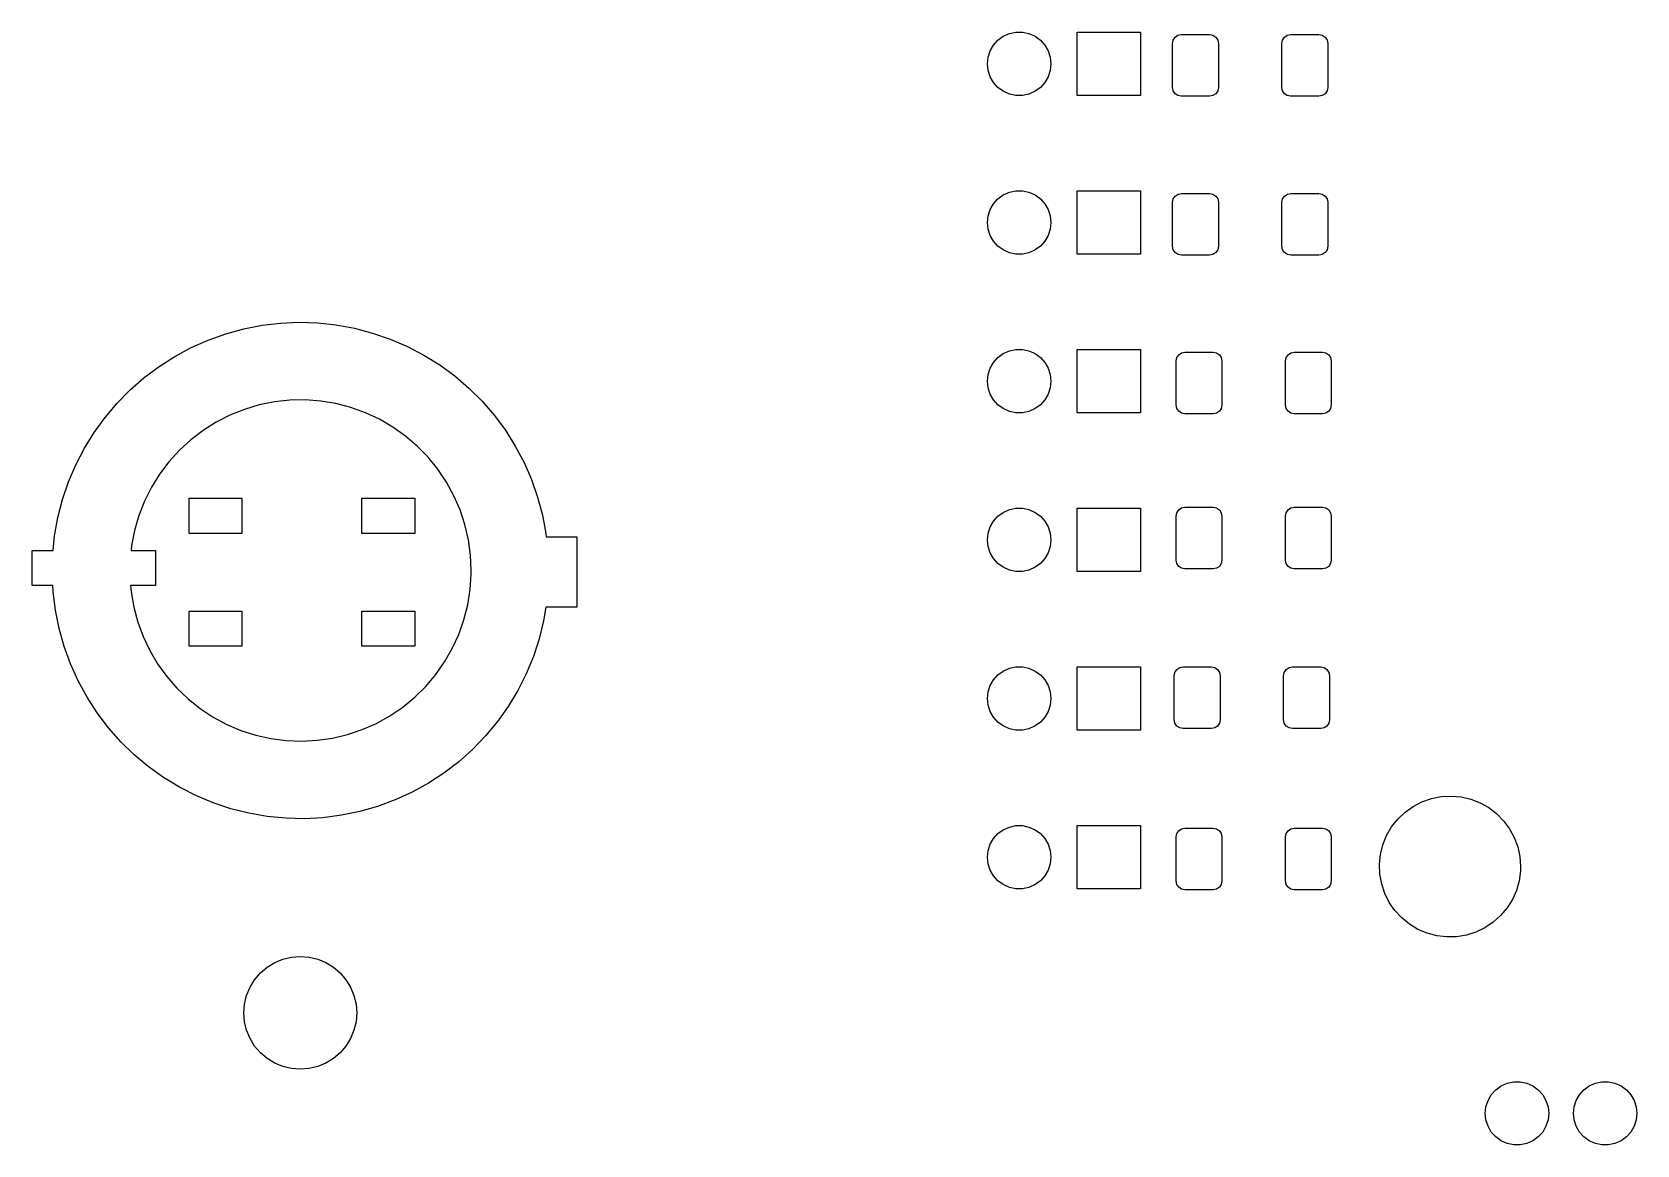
# Model space of a CAD drawing. Extents: x 0 to 360, y 0 to 260.
# Drawn here: x 85.38 to 130.88, y 132.69 to 164.25 of the extents above; entities that cross this region are included whole.
import ezdxf

# ---------------------------------------------------------------- set-up
doc = ezdxf.new("R2010")
doc.units = 0
doc.layers.add('BLACK', color=7, linetype='CONTINUOUS')

msp = doc.modelspace()

# ---------------------------------------------------------------- linework, layer by layer
at = {"layer": 'BLACK', "linetype": 'CONTINUOUS'}
for p, q in [((112.542, 163.711), (112.636, 163.874)), ((112.636, 163.874), (112.762, 164.014)), ((112.762, 164.014), (112.914, 164.125)), ((112.914, 164.125), (113.086, 164.201)), ((113.086, 164.201), (113.27, 164.24)), ((113.27, 164.24), (113.458, 164.24)), ((113.458, 164.24), (113.642, 164.201)), ((113.642, 164.201), (113.814, 164.125)), ((113.814, 164.125), (113.966, 164.014)), ((113.966, 164.014), (114.092, 163.874)), ((114.092, 163.874), (114.186, 163.711)), ((115.004, 162.445), (115.004, 164.245)), ((115.004, 164.245), (116.804, 164.245)), ((116.804, 164.245), (116.804, 162.445)), ((117.712, 163.924), (117.731, 164.02)), ((117.712, 162.674), (117.712, 163.924)), ((117.731, 164.02), (117.786, 164.101)), ((117.786, 164.101), (117.867, 164.155)), ((117.867, 164.155), (117.962, 164.174)), ((117.962, 164.174), (118.762, 164.174)), ((118.762, 164.174), (118.858, 164.155)), ((118.858, 164.155), (118.939, 164.101)), ((118.939, 164.101), (118.993, 164.02)), ((118.993, 164.02), (119.012, 163.924)), ((119.012, 163.924), (119.012, 162.674)), ((120.812, 163.924), (120.831, 164.02)), ((120.812, 162.674), (120.812, 163.924)), ((120.831, 164.02), (120.886, 164.101)), ((120.886, 164.101), (120.967, 164.155)), ((120.967, 164.155), (121.062, 164.174)), ((121.062, 164.174), (121.862, 164.174)), ((121.862, 164.174), (121.958, 164.155)), ((121.958, 164.155), (122.039, 164.101)), ((122.039, 164.101), (122.093, 164.02)), ((122.093, 164.02), (122.112, 163.924)), ((122.112, 163.924), (122.112, 162.674)), ((112.464, 163.345), (112.484, 163.533)), ((112.484, 163.533), (112.542, 163.711)), ((114.186, 163.711), (114.245, 163.533)), ((114.245, 163.533), (114.264, 163.345)), ((112.484, 163.158), (112.464, 163.345)), ((112.542, 162.979), (112.484, 163.158)), ((112.636, 162.816), (112.542, 162.979)), ((114.186, 162.979), (114.092, 162.816)), ((114.245, 163.158), (114.186, 162.979)), ((114.264, 163.345), (114.245, 163.158)), ((112.762, 162.677), (112.636, 162.816)), ((112.914, 162.566), (112.762, 162.677)), ((113.086, 162.489), (112.914, 162.566)), ((113.27, 162.45), (113.086, 162.489)), ((113.642, 162.489), (113.458, 162.45)), ((113.814, 162.566), (113.642, 162.489)), ((113.966, 162.677), (113.814, 162.566)), ((114.092, 162.816), (113.966, 162.677)), ((117.731, 162.578), (117.712, 162.674)), ((117.786, 162.497), (117.731, 162.578)), ((117.867, 162.443), (117.786, 162.497)), ((118.939, 162.497), (118.858, 162.443)), ((118.993, 162.578), (118.939, 162.497)), ((119.012, 162.674), (118.993, 162.578)), ((120.831, 162.578), (120.812, 162.674)), ((120.886, 162.497), (120.831, 162.578)), ((120.967, 162.443), (120.886, 162.497)), ((122.039, 162.497), (121.958, 162.443)), ((122.093, 162.578), (122.039, 162.497)), ((122.112, 162.674), (122.093, 162.578)), ((113.458, 162.45), (113.27, 162.45)), ((116.804, 162.445), (115.004, 162.445)), ((117.962, 162.424), (117.867, 162.443)), ((118.762, 162.424), (117.962, 162.424)), ((118.858, 162.443), (118.762, 162.424)), ((121.062, 162.424), (120.967, 162.443)), ((121.862, 162.424), (121.062, 162.424)), ((121.958, 162.443), (121.862, 162.424)), ((113.086, 159.701), (113.27, 159.74)), ((113.27, 159.74), (113.458, 159.74)), ((113.458, 159.74), (113.642, 159.701)), ((115.004, 157.945), (115.004, 159.745)), ((115.004, 159.745), (116.804, 159.745)), ((116.804, 159.745), (116.804, 157.945)), ((112.542, 159.211), (112.636, 159.374)), ((112.636, 159.374), (112.762, 159.514)), ((112.762, 159.514), (112.914, 159.625)), ((112.914, 159.625), (113.086, 159.701)), ((113.642, 159.701), (113.814, 159.625)), ((113.814, 159.625), (113.966, 159.514)), ((113.966, 159.514), (114.092, 159.374)), ((114.092, 159.374), (114.186, 159.211)), ((117.713, 159.42), (117.732, 159.515)), ((117.713, 158.17), (117.713, 159.42)), ((117.732, 159.515), (117.787, 159.596)), ((117.787, 159.596), (117.868, 159.651)), ((117.868, 159.651), (117.963, 159.67)), ((117.963, 159.67), (118.763, 159.67)), ((118.763, 159.67), (118.859, 159.651)), ((118.859, 159.651), (118.94, 159.596)), ((118.94, 159.596), (118.994, 159.515)), ((118.994, 159.515), (119.013, 159.42)), ((119.013, 159.42), (119.013, 158.17)), ((120.813, 159.42), (120.832, 159.515)), ((120.813, 158.17), (120.813, 159.42)), ((120.832, 159.515), (120.887, 159.596)), ((120.887, 159.596), (120.968, 159.651)), ((120.968, 159.651), (121.063, 159.67)), ((121.063, 159.67), (121.863, 159.67)), ((121.863, 159.67), (121.959, 159.651)), ((121.959, 159.651), (122.04, 159.596)), ((122.04, 159.596), (122.094, 159.515)), ((122.094, 159.515), (122.113, 159.42)), ((122.113, 159.42), (122.113, 158.17)), ((112.464, 158.845), (112.484, 159.033)), ((112.484, 158.658), (112.464, 158.845)), ((112.484, 159.033), (112.542, 159.211)), ((114.186, 159.211), (114.245, 159.033)), ((114.245, 159.033), (114.264, 158.845)), ((114.264, 158.845), (114.245, 158.658)), ((112.542, 158.479), (112.484, 158.658)), ((112.636, 158.316), (112.542, 158.479)), ((114.186, 158.479), (114.092, 158.316)), ((114.245, 158.658), (114.186, 158.479)), ((112.762, 158.177), (112.636, 158.316)), ((112.914, 158.066), (112.762, 158.177)), ((113.086, 157.989), (112.914, 158.066)), ((113.27, 157.95), (113.086, 157.989)), ((113.458, 157.95), (113.27, 157.95)), ((113.642, 157.989), (113.458, 157.95)), ((113.814, 158.066), (113.642, 157.989)), ((113.966, 158.177), (113.814, 158.066)), ((114.092, 158.316), (113.966, 158.177)), ((116.804, 157.945), (115.004, 157.945)), ((117.732, 158.074), (117.713, 158.17)), ((117.787, 157.993), (117.732, 158.074)), ((117.868, 157.939), (117.787, 157.993)), ((117.963, 157.92), (117.868, 157.939)), ((118.763, 157.92), (117.963, 157.92)), ((118.859, 157.939), (118.763, 157.92)), ((118.94, 157.993), (118.859, 157.939)), ((118.994, 158.074), (118.94, 157.993)), ((119.013, 158.17), (118.994, 158.074)), ((120.832, 158.074), (120.813, 158.17)), ((120.887, 157.993), (120.832, 158.074)), ((120.968, 157.939), (120.887, 157.993)), ((121.063, 157.92), (120.968, 157.939)), ((121.863, 157.92), (121.063, 157.92)), ((121.959, 157.939), (121.863, 157.92)), ((122.04, 157.993), (121.959, 157.939)), ((122.094, 158.074), (122.04, 157.993)), ((122.113, 158.17), (122.094, 158.074)), ((90.371, 155.511), (90.8684, 155.689)), ((90.8684, 155.689), (91.3778, 155.829)), ((91.3778, 155.829), (91.8962, 155.93)), ((91.8962, 155.93), (92.4207, 155.992)), ((92.4207, 155.992), (92.9484, 156.015)), ((92.9484, 156.015), (93.4764, 155.998)), ((93.4764, 155.998), (94.0015, 155.941)), ((94.0015, 155.941), (94.521, 155.845)), ((94.521, 155.845), (95.0318, 155.711)), ((95.0318, 155.711), (95.531, 155.538)), ((89.423, 155.047), (89.8883, 155.297)), ((89.8883, 155.297), (90.371, 155.511)), ((95.531, 155.538), (96.016, 155.329)), ((96.016, 155.329), (96.4838, 155.084)), ((112.914, 155.125), (113.086, 155.201)), ((113.086, 155.201), (113.27, 155.24)), ((113.27, 155.24), (113.458, 155.24)), ((113.458, 155.24), (113.642, 155.201)), ((113.642, 155.201), (113.814, 155.125)), ((115.004, 153.445), (115.004, 155.245)), ((115.004, 155.245), (116.804, 155.245)), ((116.804, 155.245), (116.804, 153.445)), ((88.5551, 154.446), (88.9777, 154.763)), ((88.9777, 154.763), (89.423, 155.047)), ((96.4838, 155.084), (96.932, 154.804)), ((96.932, 154.804), (97.358, 154.492)), ((112.542, 154.711), (112.636, 154.874)), ((112.636, 154.874), (112.762, 155.014)), ((112.762, 155.014), (112.914, 155.125)), ((113.814, 155.125), (113.966, 155.014)), ((113.966, 155.014), (114.092, 154.874)), ((114.092, 154.874), (114.186, 154.711)), ((117.813, 154.92), (117.832, 155.015)), ((117.813, 153.67), (117.813, 154.92)), ((117.832, 155.015), (117.887, 155.096)), ((117.887, 155.096), (117.968, 155.151)), ((117.968, 155.151), (118.063, 155.17)), ((118.063, 155.17), (118.863, 155.17)), ((118.863, 155.17), (118.959, 155.151)), ((118.959, 155.151), (119.04, 155.096)), ((119.04, 155.096), (119.094, 155.015)), ((119.094, 155.015), (119.113, 154.92)), ((119.113, 154.92), (119.113, 153.67)), ((120.913, 154.92), (120.932, 155.015)), ((120.913, 153.67), (120.913, 154.92)), ((120.932, 155.015), (120.987, 155.096)), ((120.987, 155.096), (121.068, 155.151)), ((121.068, 155.151), (121.163, 155.17)), ((121.163, 155.17), (121.963, 155.17)), ((121.963, 155.17), (122.059, 155.151)), ((122.059, 155.151), (122.14, 155.096)), ((122.14, 155.096), (122.194, 155.015)), ((122.194, 155.015), (122.213, 154.92)), ((122.213, 154.92), (122.213, 153.67)), ((88.1573, 154.098), (88.5551, 154.446)), ((97.358, 154.492), (97.7593, 154.149)), ((112.464, 154.345), (112.484, 154.533)), ((112.484, 154.158), (112.464, 154.345)), ((112.484, 154.533), (112.542, 154.711)), ((114.186, 154.711), (114.245, 154.533)), ((114.245, 154.533), (114.264, 154.345)), ((114.264, 154.345), (114.245, 154.158)), ((87.7868, 153.722), (88.1573, 154.098)), ((93.1204, 153.813), (92.6814, 153.805)), ((93.5583, 153.781), (93.1204, 153.813)), ((97.7593, 154.149), (98.1338, 153.776)), ((112.542, 153.979), (112.484, 154.158)), ((112.636, 153.816), (112.542, 153.979)), ((112.762, 153.677), (112.636, 153.816)), ((114.092, 153.816), (113.966, 153.677)), ((114.186, 153.979), (114.092, 153.816)), ((114.245, 154.158), (114.186, 153.979)), ((87.4455, 153.319), (87.7868, 153.722)), ((90.986, 153.383), (90.5948, 153.183)), ((91.3937, 153.546), (90.986, 153.383)), ((91.8145, 153.671), (91.3937, 153.546)), ((92.2449, 153.758), (91.8145, 153.671)), ((92.6814, 153.805), (92.2449, 153.758)), ((93.9915, 153.709), (93.5583, 153.781)), ((94.4164, 153.598), (93.9915, 153.709)), ((94.8296, 153.45), (94.4164, 153.598)), ((95.2275, 153.264), (94.8296, 153.45)), ((98.1338, 153.776), (98.4793, 153.377)), ((98.4793, 153.377), (98.7939, 152.952)), ((112.914, 153.566), (112.762, 153.677)), ((113.086, 153.489), (112.914, 153.566)), ((113.27, 153.45), (113.086, 153.489)), ((113.458, 153.45), (113.27, 153.45)), ((113.642, 153.489), (113.458, 153.45)), ((113.814, 153.566), (113.642, 153.489)), ((113.966, 153.677), (113.814, 153.566)), ((116.804, 153.445), (115.004, 153.445)), ((117.832, 153.574), (117.813, 153.67)), ((117.887, 153.493), (117.832, 153.574)), ((117.968, 153.439), (117.887, 153.493)), ((118.063, 153.42), (117.968, 153.439)), ((118.863, 153.42), (118.063, 153.42)), ((118.959, 153.439), (118.863, 153.42)), ((119.04, 153.493), (118.959, 153.439)), ((119.094, 153.574), (119.04, 153.493)), ((119.113, 153.67), (119.094, 153.574)), ((120.932, 153.574), (120.913, 153.67)), ((120.987, 153.493), (120.932, 153.574)), ((121.068, 153.439), (120.987, 153.493)), ((121.163, 153.42), (121.068, 153.439)), ((121.963, 153.42), (121.163, 153.42)), ((122.059, 153.439), (121.963, 153.42)), ((122.14, 153.493), (122.059, 153.439)), ((122.194, 153.574), (122.14, 153.493)), ((122.213, 153.67), (122.194, 153.574)), ((87.1354, 152.891), (87.4455, 153.319)), ((90.2232, 152.949), (89.8744, 152.683)), ((90.5948, 153.183), (90.2232, 152.949)), ((95.607, 153.043), (95.2275, 153.264)), ((95.9649, 152.789), (95.607, 153.043)), ((98.7939, 152.952), (99.0757, 152.506)), ((86.6156, 151.972), (86.8583, 152.442)), ((86.8583, 152.442), (87.1354, 152.891)), ((89.8744, 152.683), (89.5512, 152.385)), ((96.2983, 152.503), (95.9649, 152.789)), ((96.6044, 152.188), (96.2983, 152.503)), ((99.0757, 152.506), (99.3233, 152.039)), ((89.2563, 152.06), (88.992, 151.709)), ((89.5512, 152.385), (89.2563, 152.06)), ((96.8807, 151.847), (96.6044, 152.188)), ((99.3233, 152.039), (99.5352, 151.555)), ((86.4088, 151.486), (86.6156, 151.972)), ((88.992, 151.709), (88.7606, 151.336)), ((97.125, 151.482), (96.8807, 151.847)), ((99.5352, 151.555), (99.7102, 151.057)), ((86.239, 150.986), (86.4088, 151.486)), ((88.7606, 151.336), (88.564, 150.944)), ((97.3352, 151.097), (97.125, 151.482)), ((97.5096, 150.694), (97.3352, 151.097)), ((86.1072, 150.475), (86.239, 150.986)), ((88.564, 150.944), (88.4038, 150.535)), ((89.825, 150.025), (89.825, 151.025)), ((89.825, 151.025), (91.325, 151.025)), ((91.325, 151.025), (91.325, 150.025)), ((94.725, 150.025), (94.725, 151.025)), ((94.725, 151.025), (96.225, 151.025)), ((96.225, 151.025), (96.225, 150.025)), ((97.6467, 150.277), (97.5096, 150.694)), ((99.7102, 151.057), (99.8473, 150.547)), ((112.762, 150.514), (112.914, 150.625)), ((112.914, 150.625), (113.086, 150.701)), ((113.086, 150.701), (113.27, 150.74)), ((113.27, 150.74), (113.458, 150.74)), ((113.458, 150.74), (113.642, 150.701)), ((113.642, 150.701), (113.814, 150.625)), ((113.814, 150.625), (113.966, 150.514)), ((115.004, 148.945), (115.004, 150.745)), ((115.004, 150.745), (116.804, 150.745)), ((116.804, 150.745), (116.804, 148.945)), ((117.832, 150.615), (117.887, 150.696)), ((117.887, 150.696), (117.968, 150.751)), ((117.968, 150.751), (118.063, 150.77)), ((118.063, 150.77), (118.863, 150.77)), ((118.863, 150.77), (118.959, 150.751)), ((118.959, 150.751), (119.04, 150.696)), ((119.04, 150.696), (119.094, 150.615)), ((120.932, 150.615), (120.987, 150.696)), ((120.987, 150.696), (121.068, 150.751)), ((121.068, 150.751), (121.163, 150.77)), ((121.163, 150.77), (121.963, 150.77)), ((121.963, 150.77), (122.059, 150.751)), ((122.059, 150.751), (122.14, 150.696)), ((122.14, 150.696), (122.194, 150.615)), ((86.0141, 149.955), (86.1072, 150.475)), ((88.4038, 150.535), (88.2813, 150.113)), ((97.7455, 149.849), (97.6467, 150.277)), ((99.8473, 150.547), (99.9458, 150.028)), ((112.484, 150.033), (112.542, 150.211)), ((112.542, 150.211), (112.636, 150.374)), ((112.636, 150.374), (112.762, 150.514)), ((113.966, 150.514), (114.092, 150.374)), ((114.092, 150.374), (114.186, 150.211)), ((114.186, 150.211), (114.245, 150.033)), ((117.813, 150.52), (117.832, 150.615)), ((117.813, 149.27), (117.813, 150.52)), ((119.094, 150.615), (119.113, 150.52)), ((119.113, 150.52), (119.113, 149.27)), ((120.913, 150.52), (120.932, 150.615)), ((120.913, 149.27), (120.913, 150.52)), ((122.194, 150.615), (122.213, 150.52)), ((122.213, 150.52), (122.213, 149.27)), ((85.9716, 149.54), (86.0141, 149.955)), ((88.2813, 150.113), (88.1975, 149.682)), ((91.325, 150.025), (89.825, 150.025)), ((96.225, 150.025), (94.725, 150.025)), ((97.8051, 149.414), (97.7455, 149.849)), ((99.9458, 150.028), (99.9563, 149.935)), ((99.9563, 149.935), (100.825, 149.935)), ((100.825, 149.935), (100.825, 147.935)), ((112.464, 149.845), (112.484, 150.033)), ((112.484, 149.658), (112.464, 149.845)), ((114.245, 150.033), (114.264, 149.845)), ((114.264, 149.845), (114.245, 149.658)), ((85.375, 148.551), (85.375, 149.54)), ((85.375, 149.54), (85.9716, 149.54)), ((88.1975, 149.682), (88.1831, 149.54)), ((88.1831, 149.54), (88.875, 149.54)), ((88.875, 149.54), (88.875, 148.551)), ((97.825, 148.975), (97.8051, 149.414)), ((112.542, 149.479), (112.484, 149.658)), ((112.636, 149.316), (112.542, 149.479)), ((112.762, 149.177), (112.636, 149.316)), ((114.092, 149.316), (113.966, 149.177)), ((114.186, 149.479), (114.092, 149.316)), ((114.245, 149.658), (114.186, 149.479)), ((117.832, 149.174), (117.813, 149.27)), ((119.113, 149.27), (119.094, 149.174)), ((120.932, 149.174), (120.913, 149.27)), ((122.213, 149.27), (122.194, 149.174)), ((97.7948, 148.436), (97.8239, 148.874)), ((97.8239, 148.874), (97.825, 148.975)), ((112.914, 149.066), (112.762, 149.177)), ((113.086, 148.989), (112.914, 149.066)), ((113.27, 148.95), (113.086, 148.989)), ((113.458, 148.95), (113.27, 148.95)), ((113.642, 148.989), (113.458, 148.95)), ((113.814, 149.066), (113.642, 148.989)), ((113.966, 149.177), (113.814, 149.066)), ((116.804, 148.945), (115.004, 148.945)), ((117.887, 149.093), (117.832, 149.174)), ((117.968, 149.039), (117.887, 149.093)), ((118.063, 149.02), (117.968, 149.039)), ((118.863, 149.02), (118.063, 149.02)), ((118.959, 149.039), (118.863, 149.02)), ((119.04, 149.093), (118.959, 149.039)), ((119.094, 149.174), (119.04, 149.093)), ((120.987, 149.093), (120.932, 149.174)), ((121.068, 149.039), (120.987, 149.093)), ((121.163, 149.02), (121.068, 149.039)), ((121.963, 149.02), (121.163, 149.02)), ((122.059, 149.039), (121.963, 149.02)), ((122.14, 149.093), (122.059, 149.039)), ((122.194, 149.174), (122.14, 149.093)), ((85.9628, 148.551), (85.375, 148.551)), ((85.9713, 148.374), (85.9628, 148.551)), ((86.0362, 147.85), (85.9713, 148.374)), ((88.875, 148.551), (88.1691, 148.551)), ((88.1691, 148.551), (88.1838, 148.369)), ((88.1838, 148.369), (88.2585, 147.936)), ((97.7261, 148.002), (97.7948, 148.436)), ((88.2585, 147.936), (88.3721, 147.512)), ((97.6184, 147.576), (97.7261, 148.002)), ((99.9439, 147.935), (99.8787, 147.548)), ((100.825, 147.935), (99.9439, 147.935)), ((86.1401, 147.332), (86.0362, 147.85)), ((88.3721, 147.512), (88.5238, 147.1)), ((89.825, 146.825), (89.825, 147.825)), ((89.825, 147.825), (91.325, 147.825)), ((91.325, 147.825), (91.325, 146.825)), ((94.725, 146.825), (94.725, 147.825)), ((94.725, 147.825), (96.225, 147.825)), ((96.225, 147.825), (96.225, 146.825)), ((97.4726, 147.162), (97.6184, 147.576)), ((99.8787, 147.548), (99.7523, 147.035)), ((86.2826, 146.823), (86.1401, 147.332)), ((88.5238, 147.1), (88.7121, 146.703)), ((97.2898, 146.763), (97.4726, 147.162)), ((99.7523, 147.035), (99.5878, 146.533)), ((86.4628, 146.327), (86.2826, 146.823)), ((88.7121, 146.703), (88.9356, 146.325)), ((91.325, 146.825), (89.825, 146.825)), ((96.225, 146.825), (94.725, 146.825)), ((97.0716, 146.382), (97.2898, 146.763)), ((99.5878, 146.533), (99.386, 146.045)), ((86.6798, 145.845), (86.4628, 146.327)), ((88.9356, 146.325), (89.1925, 145.969)), ((96.8197, 146.022), (97.0716, 146.382)), ((112.762, 146.014), (112.914, 146.125)), ((112.914, 146.125), (113.086, 146.201)), ((113.086, 146.201), (113.27, 146.24)), ((113.27, 146.24), (113.458, 146.24)), ((113.458, 146.24), (113.642, 146.201)), ((113.642, 146.201), (113.814, 146.125)), ((113.814, 146.125), (113.966, 146.014)), ((115.004, 144.445), (115.004, 146.245)), ((115.004, 146.245), (116.804, 146.245)), ((116.804, 146.245), (116.804, 144.445)), ((117.763, 145.992), (117.782, 146.087)), ((117.782, 146.087), (117.836, 146.168)), ((117.836, 146.168), (117.918, 146.223)), ((117.918, 146.223), (118.013, 146.242)), ((118.013, 146.242), (118.813, 146.242)), ((118.813, 146.242), (118.909, 146.223)), ((118.909, 146.223), (118.99, 146.168)), ((118.99, 146.168), (119.044, 146.087)), ((119.044, 146.087), (119.063, 145.992)), ((120.863, 145.992), (120.882, 146.087)), ((120.882, 146.087), (120.936, 146.168)), ((120.936, 146.168), (121.018, 146.223)), ((121.018, 146.223), (121.113, 146.242)), ((121.113, 146.242), (121.913, 146.242)), ((121.913, 146.242), (122.009, 146.223)), ((122.009, 146.223), (122.09, 146.168)), ((122.09, 146.168), (122.144, 146.087)), ((122.144, 146.087), (122.163, 145.992)), ((86.9322, 145.381), (86.6798, 145.845)), ((89.1925, 145.969), (89.4805, 145.638)), ((89.4805, 145.638), (89.7974, 145.334)), ((96.2237, 145.379), (96.5363, 145.687)), ((96.5363, 145.687), (96.8197, 146.022)), ((99.386, 146.045), (99.1483, 145.573)), ((112.484, 145.533), (112.542, 145.711)), ((112.542, 145.711), (112.636, 145.874)), ((112.636, 145.874), (112.762, 146.014)), ((113.966, 146.014), (114.092, 145.874)), ((114.092, 145.874), (114.186, 145.711)), ((114.186, 145.711), (114.245, 145.533)), ((117.763, 144.742), (117.763, 145.992)), ((119.063, 145.992), (119.063, 144.742)), ((120.863, 144.742), (120.863, 145.992)), ((122.163, 145.992), (122.163, 144.742)), ((87.2187, 144.937), (86.9322, 145.381)), ((89.7974, 145.334), (90.1406, 145.06)), ((95.8844, 145.1), (96.2237, 145.379)), ((99.1483, 145.573), (98.8759, 145.12)), ((112.464, 145.345), (112.484, 145.533)), ((112.484, 145.158), (112.464, 145.345)), ((114.245, 145.533), (114.264, 145.345)), ((114.264, 145.345), (114.245, 145.158)), ((87.5377, 144.516), (87.2187, 144.937)), ((90.1406, 145.06), (90.5072, 144.818)), ((90.5072, 144.818), (90.8941, 144.611)), ((95.1372, 144.64), (95.5212, 144.853)), ((95.5212, 144.853), (95.8844, 145.1)), ((98.8759, 145.12), (98.5703, 144.69)), ((112.542, 144.979), (112.484, 145.158)), ((112.636, 144.816), (112.542, 144.979)), ((112.762, 144.677), (112.636, 144.816)), ((114.092, 144.816), (113.966, 144.677)), ((114.186, 144.979), (114.092, 144.816)), ((114.245, 145.158), (114.186, 144.979)), ((117.782, 144.646), (117.763, 144.742)), ((119.063, 144.742), (119.044, 144.646)), ((120.882, 144.646), (120.863, 144.742)), ((122.163, 144.742), (122.144, 144.646)), ((87.8874, 144.12), (87.5377, 144.516)), ((90.8941, 144.611), (91.2983, 144.439)), ((91.2983, 144.439), (91.7164, 144.305)), ((91.7164, 144.305), (92.1449, 144.209)), ((93.8922, 144.221), (94.3193, 144.323)), ((94.3193, 144.323), (94.7355, 144.463)), ((94.7355, 144.463), (95.1372, 144.64)), ((98.2332, 144.283), (97.8666, 143.903)), ((98.5703, 144.69), (98.2332, 144.283)), ((112.914, 144.566), (112.762, 144.677)), ((113.086, 144.489), (112.914, 144.566)), ((113.27, 144.45), (113.086, 144.489)), ((113.458, 144.45), (113.27, 144.45)), ((113.642, 144.489), (113.458, 144.45)), ((113.814, 144.566), (113.642, 144.489)), ((113.966, 144.677), (113.814, 144.566)), ((116.804, 144.445), (115.004, 144.445)), ((117.836, 144.565), (117.782, 144.646)), ((117.918, 144.511), (117.836, 144.565)), ((118.013, 144.492), (117.918, 144.511)), ((118.813, 144.492), (118.013, 144.492)), ((118.909, 144.511), (118.813, 144.492)), ((118.99, 144.565), (118.909, 144.511)), ((119.044, 144.646), (118.99, 144.565)), ((120.936, 144.565), (120.882, 144.646)), ((121.018, 144.511), (120.936, 144.565)), ((121.113, 144.492), (121.018, 144.511)), ((121.913, 144.492), (121.113, 144.492)), ((122.009, 144.511), (121.913, 144.492)), ((122.09, 144.565), (122.009, 144.511)), ((122.144, 144.646), (122.09, 144.565)), ((88.2657, 143.752), (87.8874, 144.12)), ((92.1449, 144.209), (92.5803, 144.152)), ((92.5803, 144.152), (93.0191, 144.136)), ((93.0191, 144.136), (93.4576, 144.159)), ((93.4576, 144.159), (93.8922, 144.221)), ((97.8666, 143.903), (97.4726, 143.551)), ((88.6706, 143.413), (88.2657, 143.752)), ((89.0998, 143.105), (88.6706, 143.413)), ((97.4726, 143.551), (97.0532, 143.23)), ((89.5509, 142.83), (89.0998, 143.105)), ((96.611, 142.941), (96.1484, 142.686)), ((97.0532, 143.23), (96.611, 142.941)), ((90.0213, 142.59), (89.5509, 142.83)), ((90.5084, 142.386), (90.0213, 142.59)), ((95.6679, 142.467), (95.1724, 142.284)), ((96.1484, 142.686), (95.6679, 142.467)), ((124.786, 142.416), (125.052, 142.509)), ((125.052, 142.509), (125.329, 142.564)), ((125.329, 142.564), (125.611, 142.58)), ((125.611, 142.58), (125.893, 142.555)), ((125.893, 142.555), (126.168, 142.492)), ((126.168, 142.492), (126.432, 142.39)), ((91.0095, 142.218), (90.5084, 142.386)), ((91.5217, 142.089), (91.0095, 142.218)), ((92.0421, 141.999), (91.5217, 142.089)), ((92.5678, 141.948), (92.0421, 141.999)), ((94.1472, 142.032), (93.6233, 141.964)), ((94.6645, 142.139), (94.1472, 142.032)), ((95.1724, 142.284), (94.6645, 142.139)), ((124.101, 141.926), (124.305, 142.121)), ((124.305, 142.121), (124.535, 142.285)), ((124.535, 142.285), (124.786, 142.416)), ((126.432, 142.39), (126.678, 142.252)), ((126.678, 142.252), (126.903, 142.08)), ((126.903, 142.08), (127.101, 141.879)), ((93.0959, 141.936), (92.5678, 141.948)), ((93.6233, 141.964), (93.0959, 141.936)), ((112.762, 141.514), (112.914, 141.625)), ((112.914, 141.625), (113.086, 141.701)), ((113.086, 141.701), (113.27, 141.74)), ((113.27, 141.74), (113.458, 141.74)), ((113.458, 141.74), (113.642, 141.701)), ((113.642, 141.701), (113.814, 141.625)), ((113.814, 141.625), (113.966, 141.514)), ((115.004, 139.945), (115.004, 141.745)), ((115.004, 141.745), (116.804, 141.745)), ((116.804, 141.745), (116.804, 139.945)), ((117.832, 141.515), (117.887, 141.596)), ((117.887, 141.596), (117.968, 141.651)), ((117.968, 141.651), (118.063, 141.67)), ((118.063, 141.67), (118.863, 141.67)), ((118.863, 141.67), (118.959, 141.651)), ((118.959, 141.651), (119.04, 141.596)), ((119.04, 141.596), (119.094, 141.515)), ((120.932, 141.515), (120.987, 141.596)), ((120.987, 141.596), (121.068, 141.651)), ((121.068, 141.651), (121.163, 141.67)), ((121.163, 141.67), (121.963, 141.67)), ((121.963, 141.67), (122.059, 141.651)), ((122.059, 141.651), (122.14, 141.596)), ((122.14, 141.596), (122.194, 141.515)), ((123.784, 141.46), (123.926, 141.704)), ((123.926, 141.704), (124.101, 141.926)), ((127.101, 141.879), (127.269, 141.652)), ((127.269, 141.652), (127.403, 141.403)), ((112.484, 141.033), (112.542, 141.211)), ((112.542, 141.211), (112.636, 141.374)), ((112.636, 141.374), (112.762, 141.514)), ((113.966, 141.514), (114.092, 141.374)), ((114.092, 141.374), (114.186, 141.211)), ((114.186, 141.211), (114.245, 141.033)), ((117.813, 141.42), (117.832, 141.515)), ((117.813, 140.17), (117.813, 141.42)), ((119.094, 141.515), (119.113, 141.42)), ((119.113, 141.42), (119.113, 140.17)), ((120.913, 141.42), (120.932, 141.515)), ((120.913, 140.17), (120.913, 141.42)), ((122.194, 141.515), (122.213, 141.42)), ((122.213, 141.42), (122.213, 140.17)), ((123.61, 140.924), (123.678, 141.198)), ((123.678, 141.198), (123.784, 141.46)), ((127.403, 141.403), (127.501, 141.138)), ((127.501, 141.138), (127.56, 140.862)), ((112.464, 140.845), (112.484, 141.033)), ((112.484, 140.658), (112.464, 140.845)), ((112.542, 140.479), (112.484, 140.658)), ((114.245, 140.658), (114.186, 140.479)), ((114.245, 141.033), (114.264, 140.845)), ((114.264, 140.845), (114.245, 140.658)), ((123.581, 140.643), (123.61, 140.924)), ((123.592, 140.361), (123.581, 140.643)), ((127.56, 140.862), (127.58, 140.58)), ((112.636, 140.316), (112.542, 140.479)), ((112.762, 140.177), (112.636, 140.316)), ((112.914, 140.066), (112.762, 140.177)), ((113.966, 140.177), (113.814, 140.066)), ((114.092, 140.316), (113.966, 140.177)), ((114.186, 140.479), (114.092, 140.316)), ((117.832, 140.074), (117.813, 140.17)), ((119.113, 140.17), (119.094, 140.074)), ((120.932, 140.074), (120.913, 140.17)), ((122.213, 140.17), (122.194, 140.074)), ((123.643, 140.083), (123.592, 140.361)), ((127.538, 140.174), (127.462, 139.903)), ((127.576, 140.454), (127.538, 140.174)), ((127.58, 140.58), (127.576, 140.454)), ((113.086, 139.989), (112.914, 140.066)), ((113.27, 139.95), (113.086, 139.989)), ((113.458, 139.95), (113.27, 139.95)), ((113.642, 139.989), (113.458, 139.95)), ((113.814, 140.066), (113.642, 139.989)), ((116.804, 139.945), (115.004, 139.945)), ((117.887, 139.993), (117.832, 140.074)), ((117.968, 139.939), (117.887, 139.993)), ((118.063, 139.92), (117.968, 139.939)), ((118.863, 139.92), (118.063, 139.92)), ((118.959, 139.939), (118.863, 139.92)), ((119.04, 139.993), (118.959, 139.939)), ((119.094, 140.074), (119.04, 139.993)), ((120.987, 139.993), (120.932, 140.074)), ((121.068, 139.939), (120.987, 139.993)), ((121.163, 139.92), (121.068, 139.939)), ((121.963, 139.92), (121.163, 139.92)), ((122.059, 139.939), (121.963, 139.92)), ((122.14, 139.993), (122.059, 139.939)), ((122.194, 140.074), (122.14, 139.993)), ((123.732, 139.815), (123.643, 140.083)), ((123.859, 139.562), (123.732, 139.815)), ((127.462, 139.903), (127.348, 139.644)), ((124.019, 139.33), (123.859, 139.562)), ((124.211, 139.122), (124.019, 139.33)), ((127.198, 139.404), (127.016, 139.188)), ((127.348, 139.644), (127.198, 139.404)), ((124.43, 138.944), (124.211, 139.122)), ((124.672, 138.798), (124.43, 138.944)), ((124.932, 138.688), (124.672, 138.798)), ((126.571, 138.843), (126.316, 138.72)), ((126.806, 139), (126.571, 138.843)), ((127.016, 139.188), (126.806, 139)), ((125.205, 138.615), (124.932, 138.688)), ((125.486, 138.582), (125.205, 138.615)), ((125.768, 138.589), (125.486, 138.582)), ((126.047, 138.635), (125.768, 138.589)), ((126.316, 138.72), (126.047, 138.635)), ((92.2536, 137.856), (92.4856, 137.952)), ((92.4856, 137.952), (92.7297, 138.01)), ((92.7297, 138.01), (92.98, 138.03)), ((92.98, 138.03), (93.2303, 138.01)), ((93.2303, 138.01), (93.4744, 137.952)), ((93.4744, 137.952), (93.7064, 137.856)), ((91.6856, 137.37), (91.8486, 137.561)), ((91.8486, 137.561), (92.0395, 137.724)), ((92.0395, 137.724), (92.2536, 137.856)), ((93.7064, 137.856), (93.9205, 137.724)), ((93.9205, 137.724), (94.1114, 137.561)), ((94.1114, 137.561), (94.2744, 137.37)), ((91.4583, 136.924), (91.5544, 137.156)), ((91.5544, 137.156), (91.6856, 137.37)), ((94.2744, 137.37), (94.4056, 137.156)), ((94.4056, 137.156), (94.5017, 136.924)), ((91.38, 136.43), (91.3997, 136.68)), ((91.3997, 136.68), (91.4583, 136.924)), ((94.5017, 136.924), (94.5603, 136.68)), ((94.5603, 136.68), (94.58, 136.43)), ((91.3997, 136.18), (91.38, 136.43)), ((91.4583, 135.936), (91.3997, 136.18)), ((94.5603, 136.18), (94.5017, 135.936)), ((94.58, 136.43), (94.5603, 136.18)), ((91.5544, 135.704), (91.4583, 135.936)), ((91.6856, 135.49), (91.5544, 135.704)), ((94.4056, 135.704), (94.2744, 135.49)), ((94.5017, 135.936), (94.4056, 135.704)), ((91.8486, 135.299), (91.6856, 135.49)), ((92.0395, 135.136), (91.8486, 135.299)), ((94.1114, 135.299), (93.9205, 135.136)), ((94.2744, 135.49), (94.1114, 135.299)), ((92.2536, 135.004), (92.0395, 135.136)), ((92.4856, 134.908), (92.2536, 135.004)), ((92.7297, 134.85), (92.4856, 134.908)), ((92.98, 134.83), (92.7297, 134.85)), ((93.2303, 134.85), (92.98, 134.83)), ((93.4744, 134.908), (93.2303, 134.85)), ((93.7064, 135.004), (93.4744, 134.908)), ((93.9205, 135.136), (93.7064, 135.004)), ((126.752, 134.109), (126.878, 134.249)), ((126.878, 134.249), (127.03, 134.359)), ((127.03, 134.359), (127.202, 134.436)), ((127.202, 134.436), (127.386, 134.475)), ((127.386, 134.475), (127.574, 134.475)), ((127.574, 134.475), (127.758, 134.436)), ((127.758, 134.436), (127.93, 134.359)), ((127.93, 134.359), (128.082, 134.249)), ((128.082, 134.249), (128.208, 134.109)), ((129.252, 134.109), (129.378, 134.249)), ((129.378, 134.249), (129.53, 134.359)), ((129.53, 134.359), (129.702, 134.436)), ((129.702, 134.436), (129.886, 134.475)), ((129.886, 134.475), (130.074, 134.475)), ((130.074, 134.475), (130.258, 134.436)), ((130.258, 134.436), (130.43, 134.359)), ((130.43, 134.359), (130.582, 134.249)), ((130.582, 134.249), (130.708, 134.109)), ((126.6, 133.767), (126.658, 133.946)), ((126.658, 133.946), (126.752, 134.109)), ((128.208, 134.109), (128.302, 133.946)), ((128.302, 133.946), (128.36, 133.767)), ((129.1, 133.767), (129.158, 133.946)), ((129.158, 133.946), (129.252, 134.109)), ((130.708, 134.109), (130.802, 133.946)), ((130.802, 133.946), (130.86, 133.767)), ((126.58, 133.58), (126.6, 133.767)), ((126.6, 133.393), (126.58, 133.58)), ((126.658, 133.214), (126.6, 133.393)), ((128.36, 133.393), (128.302, 133.214)), ((128.36, 133.767), (128.38, 133.58)), ((128.38, 133.58), (128.36, 133.393)), ((129.08, 133.58), (129.1, 133.767)), ((129.1, 133.393), (129.08, 133.58)), ((129.158, 133.214), (129.1, 133.393)), ((130.86, 133.393), (130.802, 133.214)), ((130.86, 133.767), (130.88, 133.58)), ((130.88, 133.58), (130.86, 133.393)), ((126.752, 133.051), (126.658, 133.214)), ((126.878, 132.911), (126.752, 133.051)), ((127.03, 132.801), (126.878, 132.911)), ((128.082, 132.911), (127.93, 132.801)), ((128.208, 133.051), (128.082, 132.911)), ((128.302, 133.214), (128.208, 133.051)), ((129.252, 133.051), (129.158, 133.214)), ((129.378, 132.911), (129.252, 133.051)), ((129.53, 132.801), (129.378, 132.911)), ((130.582, 132.911), (130.43, 132.801)), ((130.708, 133.051), (130.582, 132.911)), ((130.802, 133.214), (130.708, 133.051)), ((127.202, 132.724), (127.03, 132.801)), ((127.386, 132.685), (127.202, 132.724)), ((127.574, 132.685), (127.386, 132.685)), ((127.758, 132.724), (127.574, 132.685)), ((127.93, 132.801), (127.758, 132.724)), ((129.702, 132.724), (129.53, 132.801)), ((129.886, 132.685), (129.702, 132.724)), ((130.074, 132.685), (129.886, 132.685)), ((130.258, 132.724), (130.074, 132.685)), ((130.43, 132.801), (130.258, 132.724))]:
    msp.add_line(p, q, dxfattribs=at)

doc.saveas('drawing.dxf')
